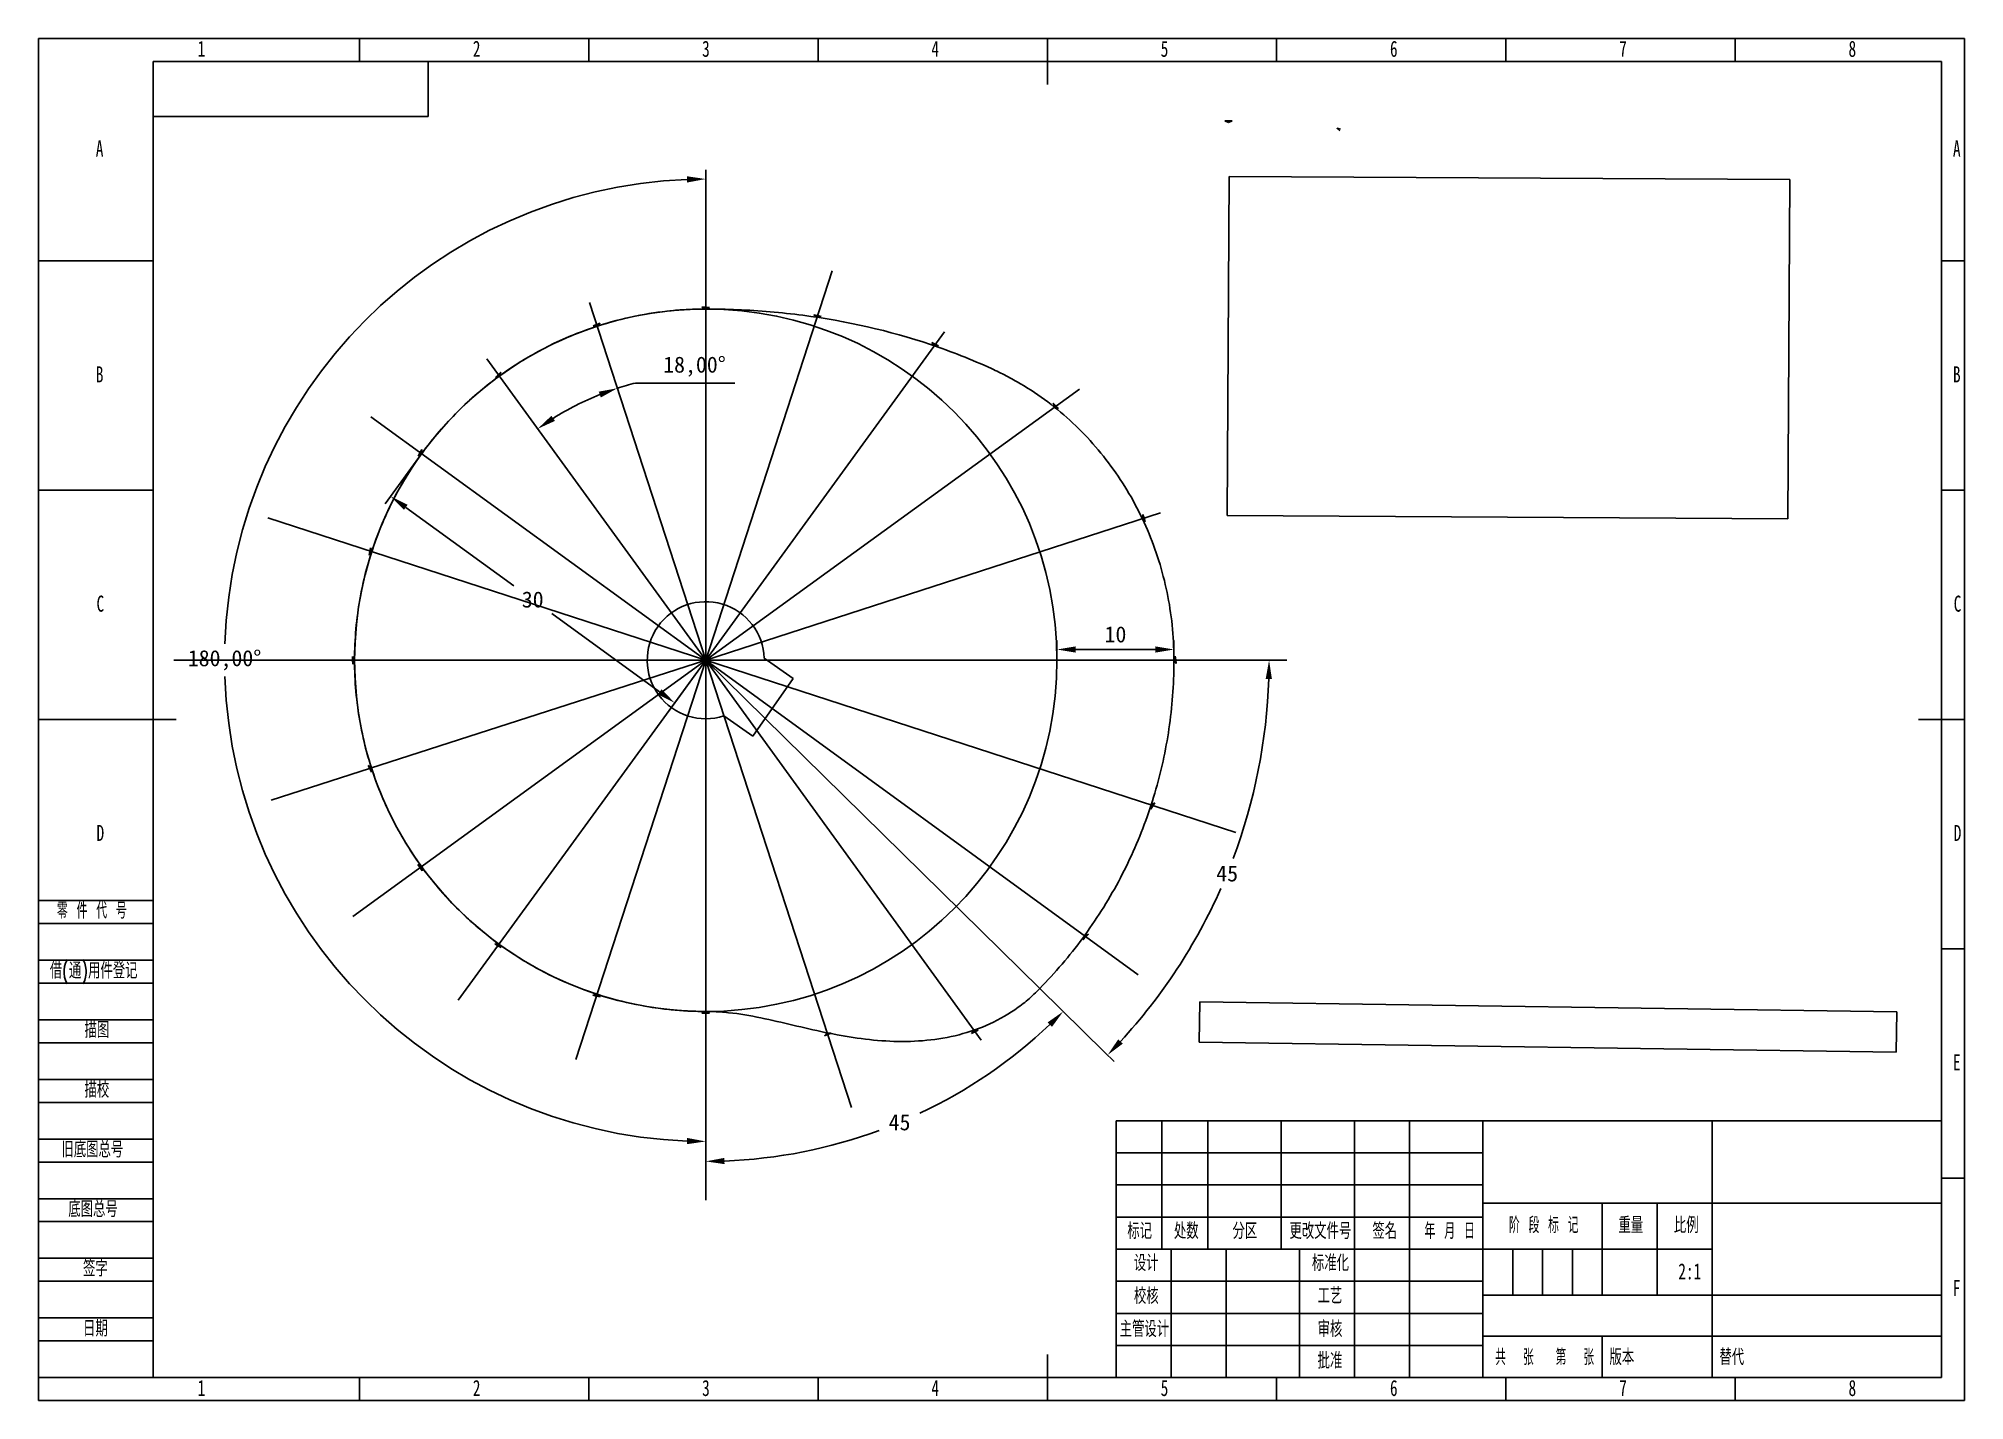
# Model space of a CAD drawing. Header units: millimetres. Extents: x 0 to 420, y 0 to 297.
import ezdxf

# ---------------------------------------------------------------- set-up
doc = ezdxf.new("R2010")
doc.units = ezdxf.units.MM
doc.header["$PDMODE"] = 35
doc.header["$PDSIZE"] = -1
for name, color, linetype in [('10', 7, 'Continuous'), ('5', 7, 'Continuous'), ('9', 7, 'Continuous'), ('SLD-0', 7, 'Continuous')]:
    doc.layers.add(name, color=color, linetype=linetype)
doc.styles.add('SLDTEXTSTYLE0', font='TXT', dxfattribs={"width": 0.7, "bigfont": 'bigfont'})
doc.styles.add('SLDTEXTSTYLE1', font='TXT', dxfattribs={"width": 0.62, "bigfont": 'bigfont'})
doc.styles.add('SLDTEXTSTYLE2', font='TXT', dxfattribs={"width": 0.614286, "bigfont": 'bigfont'})
doc.styles.add('SLDTEXTSTYLE3', font='TXT', dxfattribs={"width": 0.6, "bigfont": 'bigfont'})
doc.styles.add('SLDTEXTSTYLE4', font='TXT', dxfattribs={"width": 0.7})
doc.dimstyles.new('ISO-25', dxfattribs={"dimtxt": 2.5, "dimasz": 2.5, "dimexe": 1.25, "dimexo": 0.625, "dimtad": 1, "dimtxsty": 'Standard', "dimcen": 2.5, "dimadec": 0, "dimazin": 0, "dimtfac": 1, "dimtmove": 0, "dimatfit": 3, "dimfxl": 1, "dimarcsym": 0})
picture_1 = doc.add_image_def('image1.png', size_in_pixel=(924, 559))
picture_2 = doc.add_image_def('image2.png', size_in_pixel=(1817, 105))

# ---------------------------------------------------------------- blocks, each defined once
blk = doc.blocks.new('*D1')
at = {"color": 0, "lineweight": -2, "transparency": 16777216}
for p, q in [((83.53, 206.45), (75.6, 195.54)), ((80.08, 194.76), (103.62, 177.66)), ((135.45, 154.53), (111.92, 171.63)), ((145.51, 161.42), (137.58, 150.51))]:
    blk.add_line(p, q, dxfattribs=at)
at = {"color": 0, "transparency": 16777216}
for points in [[(80.48, 195.31), (79.68, 194.21), (76.78, 197.16)], [(135.85, 155.08), (135.05, 153.98), (138.75, 152.13)]]:
    blk.add_solid(points, dxfattribs=at)
at = {"layer": 'Defpoints', "color": 0, "transparency": 16777216}
for p in [(83.53, 206.45), (76.78, 197.16), (145.51, 161.42)]:
    blk.add_point(p, dxfattribs=at)
at = {"color": 0, "transparency": 16777216, "insert": (107.77, 174.64), "char_height": 3.5, "attachment_point": 5}
blk.add_mtext('30', dxfattribs=at)
blk = doc.blocks.new('*D2')
at = {"color": 0, "lineweight": -2, "transparency": 16777216}
for p, q in [((222.1, 161.42), (222.1, 165.76)), ((247.61, 161.42), (247.61, 165.76)), ((226.18, 163.76), (243.53, 163.76))]:
    blk.add_line(p, q, dxfattribs=at)
at = {"color": 0, "transparency": 16777216}
for points in [[(226.18, 164.44), (226.18, 163.08), (222.1, 163.76)], [(243.53, 164.44), (243.53, 163.08), (247.61, 163.76)]]:
    blk.add_solid(points, dxfattribs=at)
at = {"layer": 'Defpoints', "color": 0, "transparency": 16777216}
for p in [(222.1, 161.42), (247.61, 163.76), (247.61, 161.42)]:
    blk.add_point(p, dxfattribs=at)
at = {"color": 0, "transparency": 16777216, "insert": (234.85, 167.04), "char_height": 3.5, "attachment_point": 5}
blk.add_mtext('10', dxfattribs=at)
blk = doc.blocks.new('*D3')
at = {"color": 0, "lineweight": -2, "transparency": 16777216}
for q in [(145.5, 268.36), (145.51, 54.49)]:
    blk.add_line((145.51, 161.42), q, dxfattribs=at)
for start, end in [(92.2297, 178.0536), (181.9482, 267.7721)]:
    blk.add_arc((145.51, 161.42), 104.93, start, end, dxfattribs=at)
at = {"color": 0, "transparency": 16777216}
for points in [[(141.41, 266.96), (141.44, 265.6), (145.5, 266.36)], [(141.44, 57.25), (141.41, 55.89), (145.51, 56.49)]]:
    blk.add_solid(points, dxfattribs=at)
at = {"layer": 'Defpoints', "color": 0, "transparency": 16777216}
for p in [(145.51, 244.45), (54.63, 213.89), (145.51, 161.42), (145.51, 161.42), (145.51, 76.85)]:
    blk.add_point(p, dxfattribs=at)
at = {"color": 0, "transparency": 16777216, "insert": (40.57, 161.42), "char_height": 3.5, "attachment_point": 5}
blk.add_mtext('180,00°', dxfattribs=at)
blk = doc.blocks.new('*D6')
at = {"color": 0, "lineweight": -2, "transparency": 16777216}
blk.add_line((130.16, 221.87), (151.87, 221.87), dxfattribs=at)
for start, end in [(111.744, 122.2432), (104.2466, 107.9953)]:
    blk.add_arc((145.51, 161.42), 62.37, start, end, dxfattribs=at)
at = {"color": 0, "transparency": 16777216}
for points in [[(122.17, 219.99), (122.63, 218.72), (126.24, 220.74)], [(112.61, 213.61), (111.85, 214.74), (108.85, 211.89)]]:
    blk.add_solid(points, dxfattribs=at)
at = {"layer": 'Defpoints', "color": 0, "transparency": 16777216}
for p in [(120.17, 239.42), (97.79, 227.12), (114.33, 215.44), (145.51, 161.42), (145.51, 161.42)]:
    blk.add_point(p, dxfattribs=at)
at = {"color": 0, "transparency": 16777216, "insert": (143.05, 225.44), "char_height": 3.5, "attachment_point": 5}
blk.add_mtext('18,00°', dxfattribs=at)
blk = doc.blocks.new('*D7')
at = {"color": 0, "lineweight": -2, "transparency": 16777216}
for start, end in [(295.3008, 313.3637), (272.1393, 290.2489)]:
    blk.add_arc((145.51, 161.42), 109.28, start, end, dxfattribs=at)
at = {"color": 0, "transparency": 16777216}
for points in [[(220.07, 82.46), (221.02, 81.49), (223.46, 84.83)], [(149.6, 51.54), (149.57, 52.9), (145.51, 52.14)]]:
    blk.add_solid(points, dxfattribs=at)
at = {"layer": 'Defpoints', "color": 0, "transparency": 16777216}
for p in [(218.35, 89.85), (232.48, 75.96), (174.1, 55.95), (145.51, 54.49), (145.51, 43.68)]:
    blk.add_point(p, dxfattribs=at)
at = {"color": 0, "transparency": 16777216, "insert": (187.77, 60.64), "char_height": 3.5, "attachment_point": 5}
blk.add_mtext('45', dxfattribs=at)
blk = doc.blocks.new('*D8')
at = {"color": 0, "lineweight": -2, "transparency": 16777216}
blk.add_line((232.48, 75.96), (234.56, 73.92), dxfattribs=at)
for start, end in [(339.3919, 358.097), (317.406, 336.0916)]:
    blk.add_arc((145.51, 161.42), 122.85, start, end, dxfattribs=at)
at = {"color": 0, "transparency": 16777216}
for points in [[(267.61, 157.35), (268.97, 157.33), (268.35, 161.42)], [(236.44, 77.81), (235.45, 78.75), (233.13, 75.32)]]:
    blk.add_solid(points, dxfattribs=at)
at = {"layer": 'Defpoints', "color": 0, "transparency": 16777216}
for p in [(145.51, 161.42), (272.2, 161.42), (252.25, 100.62), (218.35, 89.85), (232.48, 75.96)]:
    blk.add_point(p, dxfattribs=at)
at = {"color": 0, "transparency": 16777216, "insert": (259.21, 114.91), "char_height": 3.5, "attachment_point": 5}
blk.add_mtext('45', dxfattribs=at)

msp = doc.modelspace()

# ---------------------------------------------------------------- linework, layer by layer
for p, q in [((259.505, 278.674), (258.684, 279.071)), ((258.684, 279.071), (259.505, 279.071)), ((259.505, 278.674), (260.326, 279.071)), ((260.326, 279.071), (259.505, 279.071)), ((283.796, 276.875), (283.094, 277.457)), ((283.094, 277.457), (283.891, 277.26)), ((145.507, 161.422), (173.097, 246.31)), ((145.507, 161.422), (145.507, 244.453)), ((145.507, 161.422), (120.17, 239.423)), ((145.488, 238.004), (144.681, 238.427)), ((144.681, 238.427), (145.501, 238.4)), ((145.488, 238.004), (146.322, 238.374)), ((146.322, 238.374), (145.501, 238.4)), ((169.832, 236.205), (169.081, 236.722)), ((169.081, 236.722), (169.892, 236.597)), ((169.797, 236.212), (170.689, 236.4)), ((170.689, 236.4), (169.892, 236.597)), ((120.922, 234.352), (121.689, 234.644)), ((121.83, 234.273), (120.922, 234.352)), ((122.456, 234.935), (121.689, 234.644)), ((121.83, 234.273), (122.456, 234.935)), ((145.507, 161.422), (197.565, 233.062)), ((145.507, 161.422), (97.786, 227.124)), ((195.318, 229.999), (194.787, 230.74)), ((194.787, 230.74), (195.508, 230.347)), ((195.318, 229.999), (196.229, 229.955)), ((196.229, 229.955), (195.508, 230.347)), ((99.621, 223.099), (100.202, 223.679)), ((100.482, 223.398), (99.621, 223.099)), ((100.783, 224.259), (100.202, 223.679)), ((100.482, 223.398), (100.783, 224.259)), ((145.507, 161.422), (226.987, 220.554)), ((145.507, 161.422), (72.452, 214.512)), ((221.549, 216.628), (221.246, 217.488)), ((221.246, 217.488), (221.829, 216.91)), ((221.549, 216.628), (222.412, 216.332)), ((222.412, 216.332), (221.829, 216.91)), ((82.801, 205.913), (83.183, 206.639)), ((83.534, 206.455), (82.801, 205.913)), ((83.565, 207.366), (83.183, 206.639)), ((83.534, 206.455), (83.565, 207.366)), ((145.507, 161.422), (244.644, 193.571)), ((240.698, 192.316), (240.846, 193.215)), ((240.846, 193.215), (241.078, 192.428)), ((145.507, 161.422), (49.999, 192.461)), ((240.698, 192.316), (241.311, 191.641)), ((241.311, 191.641), (241.078, 192.428)), ((72.118, 184.345), (72.267, 185.152)), ((72.657, 185.08), (72.118, 184.345)), ((72.416, 185.959), (72.267, 185.152)), ((72.657, 185.08), (72.416, 185.959)), ((145.507, 161.422), (29.501, 161.422)), ((145.507, 161.422), (50.765, 130.907)), ((68.901, 161.429), (68.46, 162.227)), ((68.46, 162.227), (68.505, 161.408)), ((68.551, 160.588), (68.505, 161.408)), ((68.901, 161.429), (68.551, 160.588)), ((145.507, 161.422), (68.558, 105.559)), ((145.507, 161.422), (91.511, 87.285)), ((145.507, 161.422), (117.147, 74.373)), ((145.507, 161.422), (177.265, 63.89)), ((145.507, 161.422), (272.204, 161.422)), ((145.507, 161.422), (261.07, 123.866)), ((145.507, 161.422), (239.774, 92.851)), ((145.507, 161.422), (205.599, 78.601)), ((145.507, 161.422), (145.509, 76.847)), ((145.507, 161.422), (218.347, 89.849)), ((247.601, 161.451), (247.883, 162.318)), ((247.601, 161.451), (248.105, 160.691)), ((247.883, 162.318), (247.994, 161.504)), ((248.105, 160.691), (247.994, 161.504)), ((72.611, 137.947), (71.886, 138.501)), ((71.886, 138.501), (72.257, 137.768)), ((72.627, 137.036), (72.257, 137.768)), ((72.611, 137.947), (72.627, 137.036)), ((242.642, 129.852), (243.415, 130.335)), ((243.415, 130.335), (242.977, 129.641)), ((242.642, 129.852), (242.54, 128.946)), ((242.54, 128.946), (242.977, 129.641)), ((83.531, 116.41), (82.729, 116.844)), ((82.729, 116.844), (83.209, 116.178)), ((83.689, 115.512), (83.209, 116.178)), ((83.531, 116.41), (83.689, 115.512)), ((228.105, 101.343), (227.845, 100.469)), ((227.845, 100.469), (228.398, 101.076)), ((228.105, 101.343), (228.951, 101.683)), ((228.951, 101.683), (228.398, 101.076)), ((100.401, 99.519), (99.494, 99.605)), ((99.494, 99.605), (100.196, 99.18)), ((100.897, 98.754), (100.196, 99.18)), ((100.401, 99.519), (100.897, 98.754)), ((121.795, 88.588), (120.9, 88.411)), ((120.9, 88.411), (121.695, 88.204)), ((122.489, 87.998), (121.695, 88.204)), ((121.795, 88.588), (122.489, 87.998)), ((218.347, 89.849), (232.484, 75.959)), ((145.476, 84.84), (144.655, 84.443)), ((144.655, 84.443), (145.476, 84.443)), ((145.476, 84.84), (146.297, 84.443)), ((146.297, 84.443), (145.476, 84.443)), ((171.977, 80.179), (171.372, 79.497)), ((171.372, 79.497), (172.13, 79.812)), ((171.977, 80.179), (172.888, 80.128)), ((172.888, 80.128), (172.13, 79.812)), ((204.033, 80.773), (203.466, 80.059)), ((203.466, 80.059), (204.205, 80.416)), ((204.033, 80.773), (204.944, 80.773)), ((204.944, 80.773), (204.205, 80.416)), ((145.507, 54.487), (145.507, 43.676))]:
    msp.add_line(p, q)
at = {"color": 7, "linetype": 'Continuous', "lineweight": 25}
for p, q in [((158.265, 161.839), (164.539, 157.446)), ((164.539, 157.446), (155.753, 144.898)), ((155.753, 144.898), (149.479, 149.291))]:
    msp.add_line(p, q, dxfattribs=at)
msp.add_circle((145.507, 161.422), 76.589)
msp.add_arc((145.507, 161.422), 12.765, 1.8699, 288.1301, dxfattribs=at)
msp.add_open_spline([(218.347, 89.849), (221.69, 93.25), (224.827, 96.922), (230.575, 104.719), (233.186, 108.844), (237.792, 117.427), (239.787, 121.885), (243.108, 130.993), (244.435, 135.644), (245.915, 142.654), (246.326, 145), (246.982, 149.737), (247.228, 152.126), (247.714, 159.365), (247.706, 164.292), (246.71, 173.892), (245.733, 178.576), (242.873, 187.675), (240.989, 192.081), (236.371, 200.426), (233.636, 204.363), (227.407, 211.585), (223.912, 214.87), (218.198, 219.171), (216.214, 220.501), (213.137, 222.324), (212.094, 222.902), (209.977, 224), (208.901, 224.514), (203.48, 226.992), (199.04, 228.748), (185.481, 233.309), (176.132, 235.411), (161.947, 237.266), (157.191, 237.67), (150.045, 237.967), (147.66, 238.016), (144.084, 238.01), (142.9, 237.977), (140.474, 237.856), (139.235, 237.765), (135.442, 237.39), (132.814, 237.004), (127.378, 235.887), (124.57, 235.157), (118.821, 233.276), (115.88, 232.126), (109.935, 229.33), (106.931, 227.683), (100.967, 223.831), (98.007, 221.624), (92.267, 216.613), (89.487, 213.808), (84.272, 207.603), (81.836, 204.204), (77.481, 196.872), (75.562, 192.94), (72.396, 184.669), (71.149, 180.331), (69.438, 171.428), (68.974, 166.865), (68.87, 157.73), (69.229, 153.158), (70.735, 144.223), (71.881, 139.86), (74.854, 131.525), (76.68, 127.555), (80.858, 120.133), (83.211, 116.683), (88.271, 110.368), (90.979, 107.503), (96.588, 102.367), (99.489, 100.095), (105.347, 96.109), (108.303, 94.395), (114.165, 91.462), (117.071, 90.242), (122.758, 88.226), (125.54, 87.429), (130.933, 86.18), (133.545, 85.729), (137.317, 85.261), (138.551, 85.139), (140.967, 84.957), (142.149, 84.896), (144.533, 84.832), (145.727, 84.844), (148.111, 84.775), (149.301, 84.691), (152.858, 84.322), (155.211, 83.915), (159.881, 82.953), (162.201, 82.401), (166.842, 81.306), (169.163, 80.762), (173.831, 79.789), (176.178, 79.358), (180.899, 78.692), (183.275, 78.455), (188.039, 78.245), (190.427, 78.272), (195.181, 78.652), (197.546, 79.006), (202.188, 80.095), (204.466, 80.83), (208.847, 82.714), (210.949, 83.864), (213.895, 85.893), (214.842, 86.619), (216.202, 87.781), (216.645, 88.18), (217.51, 89), (217.93, 89.424), (218.347, 89.849)], degree=3, knots=[0, 0, 0, 0, 0.03125, 0.03125, 0.0625, 0.0625, 0.09375, 0.09375, 0.125, 0.125, 0.140625, 0.140625, 0.15625, 0.15625, 0.1875, 0.1875, 0.21875, 0.21875, 0.25, 0.25, 0.28125, 0.28125, 0.3125, 0.3125, 0.328125, 0.328125, 0.3359375, 0.3359375, 0.34375, 0.34375, 0.375, 0.375, 0.4375, 0.4375, 0.46875, 0.46875, 0.484375, 0.484375, 0.4921875, 0.4921875, 0.5, 0.5, 0.515625, 0.515625, 0.53125, 0.53125, 0.546875, 0.546875, 0.5625, 0.5625, 0.578125, 0.578125, 0.59375, 0.59375, 0.609375, 0.609375, 0.625, 0.625, 0.640625, 0.640625, 0.65625, 0.65625, 0.671875, 0.671875, 0.6875, 0.6875, 0.703125, 0.703125, 0.71875, 0.71875, 0.734375, 0.734375, 0.75, 0.75, 0.765625, 0.765625, 0.78125, 0.78125, 0.796875, 0.796875, 0.8125, 0.8125, 0.8203125, 0.8203125, 0.828125, 0.828125, 0.8359375, 0.8359375, 0.84375, 0.84375, 0.859375, 0.859375, 0.875, 0.875, 0.890625, 0.890625, 0.90625, 0.90625, 0.921875, 0.921875, 0.9375, 0.9375, 0.953125, 0.953125, 0.96875, 0.96875, 0.984375, 0.984375, 0.9921875, 0.9921875, 0.9960938, 0.9960938, 1, 1, 1, 1], dxfattribs=at)
at = {"layer": '10', "color": 7}
for p, q in [((0, 109), (25, 109)), ((0, 104), (25, 104)), ((0, 96), (25, 96)), ((0, 91), (25, 91)), ((0, 83), (25, 83)), ((0, 78), (25, 78)), ((0, 70), (25, 70)), ((0, 65), (25, 65)), ((0, 57), (25, 57)), ((0, 52), (25, 52)), ((235, 54), (315, 54)), ((235, 47), (315, 47)), ((0, 44), (25, 44)), ((0, 39), (25, 39)), ((0, 31), (25, 31)), ((0, 26), (25, 26)), ((0, 18), (25, 18)), ((0, 13), (25, 13))]:
    msp.add_line(p, q, dxfattribs=at)
at = {"layer": '10', "color": 7, "lineweight": 25}
for p, q in [((245, 61), (245, 33)), ((255, 61), (255, 33)), ((271, 61), (271, 33)), ((287, 61), (287, 5)), ((299, 61), (299, 5)), ((315, 61), (315, 5)), ((365, 61), (365, 33)), ((315, 43), (415, 43)), ((340.986, 43), (340.986, 23)), ((353, 43), (353, 23)), ((235, 40), (315, 40)), ((235, 33), (365, 33)), ((247, 33), (247, 5)), ((259, 33), (259, 5)), ((275, 33), (275, 5)), ((365, 33), (365, 5)), ((235, 26), (315, 26)), ((315, 23), (415, 23)), ((235, 19), (315, 19)), ((315, 14), (415, 14)), ((235, 12), (315, 12))]:
    msp.add_line(p, q, dxfattribs=at)
at = {"layer": '5'}
for p, q in [((70, 297), (70, 292)), ((120, 297), (120, 292)), ((170, 297), (170, 292)), ((270, 297), (270, 292)), ((320, 297), (320, 292)), ((370, 297), (370, 292)), ((0, 248.5), (25, 248.5)), ((420, 248.5), (415, 248.5)), ((0, 198.5), (25, 198.5)), ((420, 198.5), (415, 198.5)), ((420, 98.5), (415, 98.5)), ((420, 48.5), (415, 48.5)), ((70, 0), (70, 5)), ((120, 0), (120, 5)), ((170, 0), (170, 5)), ((270, 0), (270, 5)), ((320, 0), (320, 5)), ((370, 0), (370, 5))]:
    msp.add_line(p, q, dxfattribs=at)
at = {"layer": '5', "lineweight": 25}
for p, q in [((220, 297), (220, 287)), ((0, 148.5), (30, 148.5)), ((420, 148.5), (410, 148.5)), ((220, 0), (220, 10))]:
    msp.add_line(p, q, dxfattribs=at)
at = {"layer": '5', "color": 7, "lineweight": 25}
for p, q in [((415, 292), (25, 292)), ((25, 292), (25, 5)), ((85, 280), (85, 292)), ((415, 5), (415, 292)), ((25, 280), (85, 280)), ((235, 61), (415, 61)), ((235, 61), (235, 5)), ((0, 5), (415, 5))]:
    msp.add_line(p, q, dxfattribs=at)
at = {"layer": '9', "color": 7}
for p, q in [((420, 297), (0, 297)), ((0, 297), (0, 0)), ((420, 148.5), (420, 297)), ((420, 0), (420, 148.5)), ((0, 0), (420, 0))]:
    msp.add_line(p, q, dxfattribs=at)
at = {"layer": 'SLD-0'}
for p, q in [((321.5, 33), (321.5, 23)), ((328, 33), (328, 23)), ((334.5, 33), (334.5, 23))]:
    msp.add_line(p, q, dxfattribs=at)
at = {"layer": 'SLD-0', "lineweight": 25}
msp.add_line((340.986, 14), (340.986, 5), dxfattribs=at)

# ---------------------------------------------------------------- texts
at = {"layer": '10', "char_height": 3.5, "attachment_point": 2, "style": 'SLDTEXTSTYLE4'}
for s, insert in [('1', (35.544, 296.514)), ('2', (95.544, 296.514)), ('3', (145.544, 296.514)), ('4', (195.544, 296.514)), ('5', (245.544, 296.514)), ('6', (295.547, 296.514)), ('7', (345.547, 296.514)), ('8', (395.547, 296.514)), ('A', (13.32, 274.764)), ('A', (418.32, 274.764)), ('B', (13.32, 225.514)), ('B', (418.32, 225.514)), ('C', (13.482, 175.514)), ('C', (418.482, 175.514)), ('D', (13.484, 125.514)), ('D', (418.484, 125.514)), ('E', (418.318, 75.514)), ('2:1', (360.084, 29.905)), ('F', (418.279, 26.264)), ('1', (35.544, 4.474)), ('2', (95.544, 4.474)), ('3', (145.544, 4.474)), ('4', (195.544, 4.474)), ('5', (245.544, 4.474)), ('6', (295.547, 4.474)), ('7', (345.547, 4.474)), ('8', (395.547, 4.474))]:
    msp.add_mtext(s, dxfattribs=dict(at, insert=insert))
at = {"layer": '10', "color": 7, "char_height": 3.5}
for s, insert, attachment_point, style in [('零 件 代 号', (4.023, 108.595), 1, 'SLDTEXTSTYLE2'), ('借(通)用件登记', (2.474, 95.499), 1, 'SLDTEXTSTYLE0'), ('描图', (12.719, 82.553), 2, 'SLDTEXTSTYLE0'), ('描校', (12.719, 69.517), 2, 'SLDTEXTSTYLE0'), ('旧底图总号', (5, 56.488), 1, 'SLDTEXTSTYLE0'), ('底图总号', (6.5, 43.486), 1, 'SLDTEXTSTYLE0'), ('标记', (240.135, 38.717), 2, 'SLDTEXTSTYLE0'), ('处数', (250.298, 38.717), 2, 'SLDTEXTSTYLE0'), ('分区', (263.075, 38.717), 2, 'SLDTEXTSTYLE0'), ('更改文件号', (279.539, 38.717), 2, 'SLDTEXTSTYLE0'), ('签名', (293.579, 38.717), 2, 'SLDTEXTSTYLE0'), ('年 月 日', (307.742, 38.717), 2, 'SLDTEXTSTYLE1'), ('阶 段 标 记', (328.24, 39.994), 2, 'SLDTEXTSTYLE2'), ('重量', (347.243, 39.994), 2, 'SLDTEXTSTYLE0'), ('比例', (359.326, 39.994), 2, 'SLDTEXTSTYLE0'), ('签字', (12.401, 30.537), 2, 'SLDTEXTSTYLE0'), ('设计', (241.567, 31.734), 2, 'SLDTEXTSTYLE0'), ('标准化', (281.739, 31.734), 2, 'SLDTEXTSTYLE0'), ('校核', (241.567, 24.556), 2, 'SLDTEXTSTYLE0'), ('工艺', (281.629, 24.599), 2, 'SLDTEXTSTYLE0'), ('日期', (12.401, 17.437), 2, 'SLDTEXTSTYLE0'), ('主管设计', (241.167, 17.33), 2, 'SLDTEXTSTYLE0'), ('审核', (281.629, 17.33), 2, 'SLDTEXTSTYLE0'), ('批准', (281.629, 10.441), 2, 'SLDTEXTSTYLE0'), ('共  张', (321.871, 11.201), 2, 'SLDTEXTSTYLE3'), ('第  张', (335.04, 11.201), 2, 'SLDTEXTSTYLE3'), ('版本', (345.279, 11.201), 2, 'SLDTEXTSTYLE0')]:
    msp.add_mtext(s, dxfattribs=dict(at, insert=insert, attachment_point=attachment_point, style=style))
at = {"layer": 'SLD-0', "insert": (366.561, 11.201), "char_height": 3.5, "attachment_point": 1, "style": 'SLDTEXTSTYLE0'}
msp.add_mtext('替代', dxfattribs=at)

# ---------------------------------------------------------------- dimensions: what is measured, and where the dimension line sits
for base, line1, line2, picture, middle in [((54.63, 213.887), ((145.507, 161.422), (145.509, 76.847)), ((145.507, 161.422), (145.507, 244.453)), '*D3', (40.572, 161.42)), ((114.328, 215.441), ((145.507, 161.422), (120.17, 239.423)), ((145.507, 161.422), (97.786, 227.124)), '*D6', (143.053, 225.44))]:
    dim = msp.add_angular_dim_2l(base=base, line1=line1, line2=line2, dimstyle='ISO-25', override={"dimtxt": 3.5, "dimasz": 4.08, "dimexe": 2, "dimexo": 0, "dimgap": 1.524, "dimtih": 1, "dimtoh": 1, "dimlfac": 0.5, "dimzin": 0, "dimadec": 2, "dimtzin": 0})
    dim.commit()
    dim.dimension.update_dxf_attribs({"geometry": picture, "text_midpoint": middle})
dim = msp.add_aligned_dim(p1=(145.507, 161.422), p2=(83.534, 206.455), distance=11.489, text='30', dimstyle='ISO-25', override={"dimtxt": 3.5, "dimasz": 4.08, "dimexe": 2, "dimexo": 0, "dimgap": 1.524, "dimtih": 1, "dimtoh": 1, "dimlfac": 0.5, "dimzin": 0, "dimadec": 2, "dimtzin": 0})
dim.commit()
dim.dimension.update_dxf_attribs({"geometry": '*D1', "text_midpoint": (107.767, 174.644)})
dim = msp.add_linear_dim(base=(247.61, 163.765), p1=(222.096, 161.422), p2=(247.61, 161.422), text='10', dimstyle='ISO-25', override={"dimtxt": 3.5, "dimasz": 4.08, "dimexe": 2, "dimexo": 0, "dimgap": 1.524, "dimtih": 1, "dimtoh": 1, "dimlfac": 0.5, "dimzin": 0, "dimadec": 2, "dimtzin": 0})
dim.commit()
dim.dimension.update_dxf_attribs({"geometry": '*D2', "text_midpoint": (234.853, 167.039)})
for base, line1, line2, picture, middle in [((252.253, 100.622), ((145.507, 161.422), (272.204, 161.422)), ((218.347, 89.849), (232.484, 75.959)), '*D8', (259.207, 114.909)), ((174.099, 55.948), ((218.347, 89.849), (232.484, 75.959)), ((145.507, 54.487), (145.507, 43.676)), '*D7', (187.769, 60.644))]:
    dim = msp.add_angular_dim_2l(base=base, line1=line1, line2=line2, text='45', dimstyle='ISO-25', override={"dimtxt": 3.5, "dimasz": 4.08, "dimexe": 2, "dimexo": 0, "dimgap": 1.524, "dimtih": 1, "dimtoh": 1, "dimlfac": 0.5, "dimzin": 0, "dimadec": 2, "dimtzin": 0})
    dim.commit()
    dim.dimension.update_dxf_attribs({"geometry": picture, "text_midpoint": middle})

# ---------------------------------------------------------------- pictures from other files: only their frames are drawn
image = msp.add_image(picture_1, insert=(259.221, 192.969), size_in_units=(122.255, 73.961), rotation=-0.32914)
image.dxf.flags = 7
image = msp.add_image(picture_2, insert=(253.101, 78.148), size_in_units=(152.032, 8.786), rotation=-0.82995)
image.dxf.flags = 7

doc.saveas('drawing.dxf')
